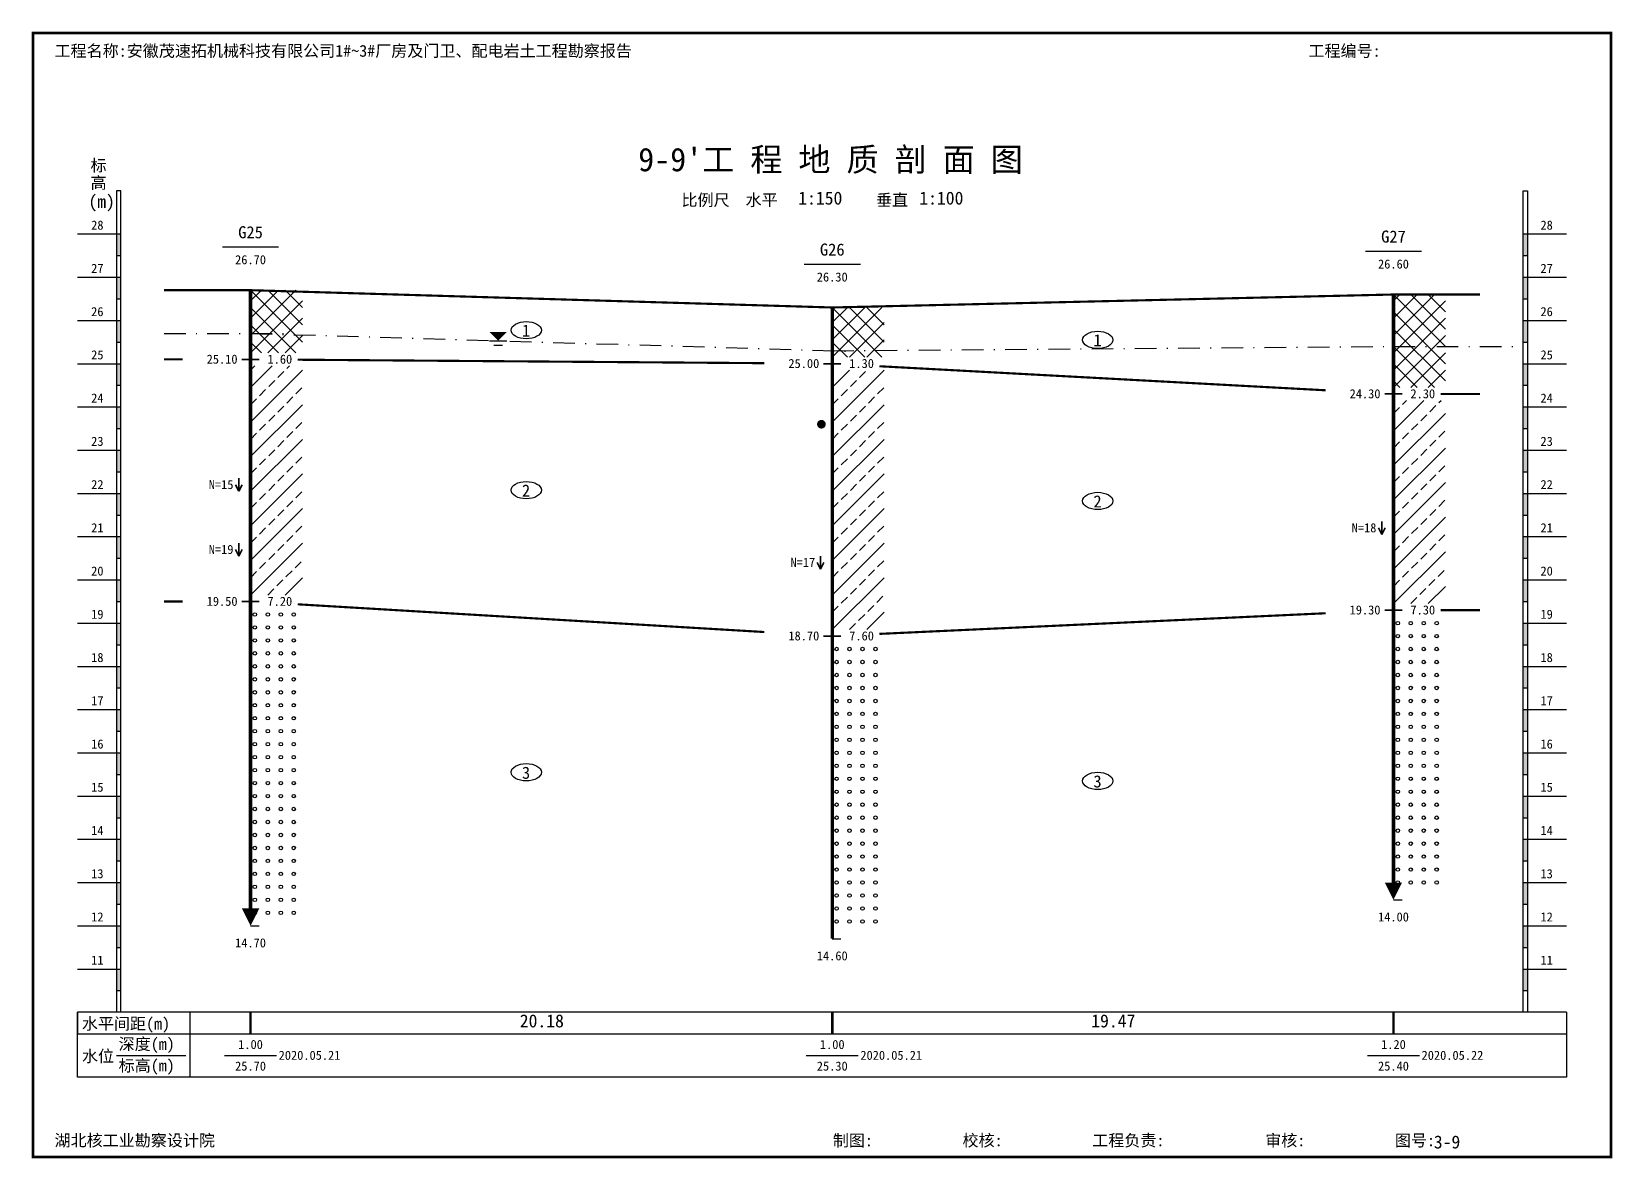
# Model space of a CAD drawing. Extents: x 2025205 to 2402328, y -557483 to 329036.
# Drawn here: x 2363283 to 2366939, y 274556 to 277162 of the extents above; entities that cross this region are included whole.
import ezdxf
from ezdxf.enums import TextEntityAlignment as Align

# ---------------------------------------------------------------- set-up
doc = ezdxf.new("R2010")
doc.units = 0
doc.header["$LTSCALE"] = 1500
doc.header["$MEASUREMENT"] = 0
for name, color, linetype in [('1', 7, 'Continuous'), ('10', 7, 'Continuous'), ('3', 4, 'Continuous')]:
    doc.layers.add(name, color=color, linetype=linetype)
doc.layers.add('2', color=7, linetype='Continuous', lineweight=35, true_color=0x555555)
doc.styles.add('黑体', font='simhei.ttf', dxfattribs={"width": 0.6})

msp = doc.modelspace()

# ---------------------------------------------------------------- linework, layer by layer
for p, q in [((2363789.4, 276459.1), (2363894.4, 276564.1)), ((2363789.4, 276499.1), (2363854.4, 276564.1)), ((2363789.4, 276539.1), (2363814.4, 276564.1)), ((2363789.4, 276564.1), (2363909.4, 276444.1)), ((2363829.4, 276564.1), (2363909.4, 276484.1)), ((2363869.4, 276564.1), (2363909.4, 276524.1)), ((2366432.8, 276459.1), (2366527.8, 276554.1)), ((2366432.8, 276499.1), (2366487.8, 276554.1)), ((2366432.8, 276539.1), (2366447.8, 276554.1)), ((2366432.8, 276554.1), (2366552.8, 276434.1)), ((2366472.8, 276554.1), (2366552.8, 276474.1)), ((2366512.8, 276554.1), (2366552.8, 276514.1)), ((2363789.4, 276419.1), (2363909.4, 276539.1)), ((2363789.4, 276524.1), (2363894.4, 276419.1)), ((2365134.8, 276409.1), (2365249.8, 276524.1)), ((2365134.8, 276449.1), (2365209.8, 276524.1)), ((2365134.8, 276489.1), (2365169.8, 276524.1)), ((2365134.8, 276524.1), (2365249.8, 276409.1)), ((2365174.8, 276524.1), (2365254.8, 276444.1)), ((2365214.8, 276524.1), (2365254.8, 276484.1)), ((2366432.8, 276419.1), (2366552.8, 276539.1)), ((2366432.8, 276514.1), (2366552.8, 276394.1)), ((2363789.4, 276484.1), (2363854.4, 276419.1)), ((2363829.4, 276419.1), (2363909.4, 276499.1)), ((2365134.8, 276484.1), (2365209.8, 276409.1)), ((2365174.8, 276409.1), (2365254.8, 276489.1)), ((2366432.8, 276379.1), (2366552.8, 276499.1)), ((2366432.8, 276474.1), (2366552.8, 276354.1)), ((2363789.4, 276444.1), (2363814.4, 276419.1)), ((2363869.4, 276419.1), (2363909.4, 276459.1)), ((2365134.8, 276444.1), (2365169.8, 276409.1)), ((2365214.8, 276409.1), (2365254.8, 276449.1)), ((2366432.8, 276339.1), (2366552.8, 276459.1)), ((2366432.8, 276434.1), (2366527.8, 276339.1)), ((2366432.8, 276394.1), (2366487.8, 276339.1)), ((2366472.8, 276339.1), (2366552.8, 276419.1)), ((2363789.4, 276379.1), (2363799.4, 276389.1)), ((2363789.4, 276339.1), (2363839.4, 276389.1)), ((2363789.4, 276259.1), (2363909.4, 276379.1)), ((2363852.4, 276362.1), (2363866.4, 276376.1)), ((2363873.4, 276383.1), (2363879.4, 276389.1)), ((2365134.8, 276259.1), (2365254.8, 276379.1)), ((2365134.8, 276339.1), (2365174.8, 276379.1)), ((2365197.8, 276362.1), (2365211.8, 276376.1)), ((2366512.8, 276339.1), (2366552.8, 276379.1)), ((2363810.4, 276320.1), (2363824.4, 276334.1)), ((2363831.4, 276341.1), (2363845.4, 276355.1)), ((2363894.4, 276324.1), (2363908.4, 276338.1)), ((2365155.8, 276320.1), (2365169.8, 276334.1)), ((2365176.8, 276341.1), (2365190.8, 276355.1)), ((2365239.8, 276324.1), (2365253.8, 276338.1)), ((2366432.8, 276354.1), (2366447.8, 276339.1)), ((2363789.4, 276299.1), (2363803.4, 276313.1)), ((2363789.4, 276179.1), (2363909.4, 276299.1)), ((2363852.4, 276282.1), (2363866.4, 276296.1)), ((2363873.4, 276303.1), (2363887.4, 276317.1)), ((2365134.8, 276299.1), (2365148.8, 276313.1)), ((2365134.8, 276179.1), (2365254.8, 276299.1)), ((2365197.8, 276282.1), (2365211.8, 276296.1)), ((2365218.8, 276303.1), (2365232.8, 276317.1)), ((2366432.8, 276239.1), (2366502.8, 276309.1)), ((2366432.8, 276279.1), (2366446.8, 276293.1)), ((2366453.8, 276300.1), (2366462.8, 276309.1)), ((2366516.8, 276283.1), (2366530.8, 276297.1)), ((2366537.8, 276304.1), (2366542.8, 276309.1)), ((2363810.4, 276240.1), (2363824.4, 276254.1)), ((2363831.4, 276261.1), (2363845.4, 276275.1)), ((2363894.4, 276244.1), (2363908.4, 276258.1)), ((2365155.8, 276240.1), (2365169.8, 276254.1)), ((2365176.8, 276261.1), (2365190.8, 276275.1)), ((2365239.8, 276244.1), (2365253.8, 276258.1)), ((2366432.8, 276159.1), (2366552.8, 276279.1)), ((2366474.8, 276241.1), (2366488.8, 276255.1)), ((2366495.8, 276262.1), (2366509.8, 276276.1)), ((2363789.4, 276219.1), (2363803.4, 276233.1)), ((2363789.4, 276099.1), (2363909.4, 276219.1)), ((2363852.4, 276202.1), (2363866.4, 276216.1)), ((2363873.4, 276223.1), (2363887.4, 276237.1)), ((2365134.8, 276219.1), (2365148.8, 276233.1)), ((2365134.8, 276099.1), (2365254.8, 276219.1)), ((2365197.8, 276202.1), (2365211.8, 276216.1)), ((2365218.8, 276223.1), (2365232.8, 276237.1)), ((2366432.8, 276199.1), (2366446.8, 276213.1)), ((2366453.8, 276220.1), (2366467.8, 276234.1)), ((2366516.8, 276203.1), (2366530.8, 276217.1)), ((2366537.8, 276224.1), (2366551.8, 276238.1)), ((2363831.4, 276181.1), (2363845.4, 276195.1)), ((2363894.4, 276164.1), (2363908.4, 276178.1)), ((2365176.8, 276181.1), (2365190.8, 276195.1)), ((2365239.8, 276164.1), (2365253.8, 276178.1)), ((2366432.8, 276079.1), (2366552.8, 276199.1)), ((2366474.8, 276161.1), (2366488.8, 276175.1)), ((2366495.8, 276182.1), (2366509.8, 276196.1)), ((2363789.4, 276139.1), (2363803.4, 276153.1)), ((2363789.4, 276019.1), (2363909.4, 276139.1)), ((2363810.4, 276160.1), (2363824.4, 276174.1)), ((2363873.4, 276143.1), (2363887.4, 276157.1)), ((2365134.8, 276139.1), (2365148.8, 276153.1)), ((2365134.8, 276019.1), (2365254.8, 276139.1)), ((2365155.8, 276160.1), (2365169.8, 276174.1)), ((2365218.8, 276143.1), (2365232.8, 276157.1)), ((2366453.8, 276140.1), (2366467.8, 276154.1)), ((2366537.8, 276144.1), (2366551.8, 276158.1)), ((2363831.4, 276101.1), (2363845.4, 276115.1)), ((2363852.4, 276122.1), (2363866.4, 276136.1)), ((2365176.8, 276101.1), (2365190.8, 276115.1)), ((2365197.8, 276122.1), (2365211.8, 276136.1)), ((2366432.8, 276119.1), (2366446.8, 276133.1)), ((2366432.8, 275999.1), (2366552.8, 276119.1)), ((2366495.8, 276102.1), (2366509.8, 276116.1)), ((2366516.8, 276123.1), (2366530.8, 276137.1)), ((2363789.4, 276059.1), (2363803.4, 276073.1)), ((2363810.4, 276080.1), (2363824.4, 276094.1)), ((2363873.4, 276063.1), (2363887.4, 276077.1)), ((2363894.4, 276084.1), (2363908.4, 276098.1)), ((2365134.8, 276059.1), (2365148.8, 276073.1)), ((2365155.8, 276080.1), (2365169.8, 276094.1)), ((2365218.8, 276063.1), (2365232.8, 276077.1)), ((2365239.8, 276084.1), (2365253.8, 276098.1)), ((2366453.8, 276060.1), (2366467.8, 276074.1)), ((2366474.8, 276081.1), (2366488.8, 276095.1)), ((2366537.8, 276064.1), (2366551.8, 276078.1)), ((2363789.4, 275939.1), (2363909.4, 276059.1)), ((2363831.4, 276021.1), (2363845.4, 276035.1)), ((2363852.4, 276042.1), (2363866.4, 276056.1)), ((2365134.8, 275939.1), (2365254.8, 276059.1)), ((2365176.8, 276021.1), (2365190.8, 276035.1)), ((2365197.8, 276042.1), (2365211.8, 276056.1)), ((2366432.8, 276039.1), (2366446.8, 276053.1)), ((2366432.8, 275919.1), (2366552.8, 276039.1)), ((2366495.8, 276022.1), (2366509.8, 276036.1)), ((2366516.8, 276043.1), (2366530.8, 276057.1)), ((2363789.4, 275979.1), (2363803.4, 275993.1)), ((2363810.4, 276000.1), (2363824.4, 276014.1)), ((2363873.4, 275983.1), (2363887.4, 275997.1)), ((2363894.4, 276004.1), (2363908.4, 276018.1)), ((2365134.8, 275979.1), (2365148.8, 275993.1)), ((2365155.8, 276000.1), (2365169.8, 276014.1)), ((2365218.8, 275983.1), (2365232.8, 275997.1)), ((2365239.8, 276004.1), (2365253.8, 276018.1)), ((2366453.8, 275980.1), (2366467.8, 275994.1)), ((2366474.8, 276001.1), (2366488.8, 276015.1)), ((2366537.8, 275984.1), (2366551.8, 275998.1)), ((2363789.4, 275859.1), (2363909.4, 275979.1)), ((2363831.4, 275941.1), (2363845.4, 275955.1)), ((2363852.4, 275962.1), (2363866.4, 275976.1)), ((2365134.8, 275859.1), (2365254.8, 275979.1)), ((2365176.8, 275941.1), (2365190.8, 275955.1)), ((2365197.8, 275962.1), (2365211.8, 275976.1)), ((2366432.8, 275959.1), (2366446.8, 275973.1)), ((2366432.8, 275839.1), (2366552.8, 275959.1)), ((2366495.8, 275942.1), (2366509.8, 275956.1)), ((2366516.8, 275963.1), (2366530.8, 275977.1)), ((2363810.4, 275920.1), (2363824.4, 275934.1)), ((2363892.4, 275922.1), (2363906.4, 275936.1)), ((2365155.8, 275920.1), (2365169.8, 275934.1)), ((2365239.8, 275924.1), (2365253.8, 275938.1)), ((2366474.8, 275921.1), (2366488.8, 275935.1)), ((2363789.4, 275899.1), (2363803.4, 275913.1)), ((2363850.4, 275880.1), (2363864.4, 275894.1)), ((2363869.4, 275859.1), (2363909.4, 275899.1)), ((2363871.4, 275901.1), (2363885.4, 275915.1)), ((2365134.8, 275899.1), (2365148.8, 275913.1)), ((2365134.8, 275779.1), (2365254.8, 275899.1)), ((2365197.8, 275882.1), (2365211.8, 275896.1)), ((2365218.8, 275903.1), (2365232.8, 275917.1)), ((2366432.8, 275879.1), (2366446.8, 275893.1)), ((2366453.8, 275900.1), (2366467.8, 275914.1)), ((2366514.8, 275881.1), (2366528.8, 275895.1)), ((2366535.8, 275902.1), (2366549.8, 275916.1)), ((2363829.4, 275859.1), (2363843.4, 275873.1)), ((2365155.8, 275840.1), (2365169.8, 275854.1)), ((2365176.8, 275861.1), (2365190.8, 275875.1)), ((2365237.8, 275842.1), (2365251.8, 275856.1)), ((2366472.8, 275839.1), (2366486.8, 275853.1)), ((2366493.8, 275860.1), (2366507.8, 275874.1)), ((2366512.8, 275839.1), (2366552.8, 275879.1)), ((2365134.8, 275819.1), (2365148.8, 275833.1)), ((2365195.8, 275800.1), (2365209.8, 275814.1)), ((2365214.8, 275779.1), (2365254.8, 275819.1)), ((2365216.8, 275821.1), (2365230.8, 275835.1)), ((2365174.8, 275779.1), (2365188.8, 275793.1))]:
    msp.add_line(p, q)
for centre in [(2363799.4, 275814.1), (2363829.4, 275814.1), (2363859.4, 275814.1), (2363889.4, 275814.1), (2363799.4, 275784.1), (2363829.4, 275784.1), (2363859.4, 275784.1), (2363889.4, 275784.1), (2366442.8, 275794.1), (2366472.8, 275794.1), (2366502.8, 275794.1), (2366532.8, 275794.1), (2363799.4, 275754.1), (2363829.4, 275754.1), (2363859.4, 275754.1), (2363889.4, 275754.1), (2365144.8, 275734.1), (2365174.8, 275734.1), (2365204.8, 275734.1), (2365234.8, 275734.1), (2366442.8, 275764.1), (2366442.8, 275734.1), (2366472.8, 275764.1), (2366472.8, 275734.1), (2366502.8, 275764.1), (2366502.8, 275734.1), (2366532.8, 275764.1), (2366532.8, 275734.1), (2363799.4, 275724.1), (2363829.4, 275724.1), (2363859.4, 275724.1), (2363889.4, 275724.1), (2365144.8, 275704.1), (2365174.8, 275704.1), (2365204.8, 275704.1), (2365234.8, 275704.1), (2366442.8, 275704.1), (2366472.8, 275704.1), (2366502.8, 275704.1), (2366532.8, 275704.1), (2363799.4, 275694.1), (2363799.4, 275664.1), (2363829.4, 275694.1), (2363829.4, 275664.1), (2363859.4, 275694.1), (2363859.4, 275664.1), (2363889.4, 275694.1), (2363889.4, 275664.1), (2365144.8, 275674.1), (2365174.8, 275674.1), (2365204.8, 275674.1), (2365234.8, 275674.1), (2366442.8, 275674.1), (2366472.8, 275674.1), (2366502.8, 275674.1), (2366532.8, 275674.1), (2363799.4, 275634.1), (2363829.4, 275634.1), (2363859.4, 275634.1), (2363889.4, 275634.1), (2365144.8, 275644.1), (2365174.8, 275644.1), (2365204.8, 275644.1), (2365234.8, 275644.1), (2366442.8, 275644.1), (2366472.8, 275644.1), (2366502.8, 275644.1), (2366532.8, 275644.1), (2363799.4, 275604.1), (2363829.4, 275604.1), (2363859.4, 275604.1), (2363889.4, 275604.1), (2365144.8, 275614.1), (2365174.8, 275614.1), (2365204.8, 275614.1), (2365234.8, 275614.1), (2366442.8, 275614.1), (2366472.8, 275614.1), (2366502.8, 275614.1), (2366532.8, 275614.1), (2363799.4, 275574.1), (2363829.4, 275574.1), (2363859.4, 275574.1), (2363889.4, 275574.1), (2365144.8, 275584.1), (2365144.8, 275554.1), (2365174.8, 275584.1), (2365174.8, 275554.1), (2365204.8, 275584.1), (2365204.8, 275554.1), (2365234.8, 275584.1), (2365234.8, 275554.1), (2366442.8, 275584.1), (2366442.8, 275554.1), (2366472.8, 275584.1), (2366472.8, 275554.1), (2366502.8, 275584.1), (2366502.8, 275554.1), (2366532.8, 275584.1), (2366532.8, 275554.1), (2363799.4, 275544.1), (2363799.4, 275514.1), (2363829.4, 275544.1), (2363829.4, 275514.1), (2363859.4, 275544.1), (2363859.4, 275514.1), (2363889.4, 275544.1), (2363889.4, 275514.1), (2365144.8, 275524.1), (2365174.8, 275524.1), (2365204.8, 275524.1), (2365234.8, 275524.1), (2366442.8, 275524.1), (2366472.8, 275524.1), (2366502.8, 275524.1), (2366532.8, 275524.1), (2363799.4, 275484.1), (2363829.4, 275484.1), (2363859.4, 275484.1), (2363889.4, 275484.1), (2365144.8, 275494.1), (2365174.8, 275494.1), (2365204.8, 275494.1), (2365234.8, 275494.1), (2366442.8, 275494.1), (2366472.8, 275494.1), (2366502.8, 275494.1), (2366532.8, 275494.1), (2363799.4, 275454.1), (2363829.4, 275454.1), (2363859.4, 275454.1), (2363889.4, 275454.1), (2365144.8, 275464.1), (2365174.8, 275464.1), (2365204.8, 275464.1), (2365234.8, 275464.1), (2366442.8, 275464.1), (2366472.8, 275464.1), (2366502.8, 275464.1), (2366532.8, 275464.1), (2363799.4, 275424.1), (2363829.4, 275424.1), (2363859.4, 275424.1), (2363889.4, 275424.1), (2365144.8, 275434.1), (2365144.8, 275404.1), (2365174.8, 275434.1), (2365174.8, 275404.1), (2365204.8, 275434.1), (2365204.8, 275404.1), (2365234.8, 275434.1), (2365234.8, 275404.1), (2366442.8, 275434.1), (2366442.8, 275404.1), (2366472.8, 275434.1), (2366472.8, 275404.1), (2366502.8, 275434.1), (2366502.8, 275404.1), (2366532.8, 275434.1), (2366532.8, 275404.1), (2363799.4, 275394.1), (2363829.4, 275394.1), (2363859.4, 275394.1), (2363889.4, 275394.1), (2365144.8, 275374.1), (2365174.8, 275374.1), (2365204.8, 275374.1), (2365234.8, 275374.1), (2366442.8, 275374.1), (2366472.8, 275374.1), (2366502.8, 275374.1), (2366532.8, 275374.1), (2363799.4, 275364.1), (2363799.4, 275334.1), (2363829.4, 275364.1), (2363829.4, 275334.1), (2363859.4, 275364.1), (2363859.4, 275334.1), (2363889.4, 275364.1), (2363889.4, 275334.1), (2365144.8, 275344.1), (2365174.8, 275344.1), (2365204.8, 275344.1), (2365234.8, 275344.1), (2366442.8, 275344.1), (2366472.8, 275344.1), (2366502.8, 275344.1), (2366532.8, 275344.1), (2363799.4, 275304.1), (2363829.4, 275304.1), (2363859.4, 275304.1), (2363889.4, 275304.1), (2365144.8, 275314.1), (2365174.8, 275314.1), (2365204.8, 275314.1), (2365234.8, 275314.1), (2366442.8, 275314.1), (2366472.8, 275314.1), (2366502.8, 275314.1), (2366532.8, 275314.1), (2363799.4, 275274.1), (2363829.4, 275274.1), (2363859.4, 275274.1), (2363889.4, 275274.1), (2365144.8, 275284.1), (2365174.8, 275284.1), (2365204.8, 275284.1), (2365234.8, 275284.1), (2366442.8, 275284.1), (2366472.8, 275284.1), (2366502.8, 275284.1), (2366532.8, 275284.1), (2363799.4, 275244.1), (2363829.4, 275244.1), (2363859.4, 275244.1), (2363889.4, 275244.1), (2365144.8, 275254.1), (2365144.8, 275224.1), (2365174.8, 275254.1), (2365174.8, 275224.1), (2365204.8, 275254.1), (2365204.8, 275224.1), (2365234.8, 275254.1), (2365234.8, 275224.1), (2366442.8, 275254.1), (2366442.8, 275224.1), (2366472.8, 275254.1), (2366472.8, 275224.1), (2366502.8, 275254.1), (2366502.8, 275224.1), (2366532.8, 275254.1), (2366532.8, 275224.1), (2363799.4, 275214.1), (2363799.4, 275184.1), (2363829.4, 275214.1), (2363829.4, 275184.1), (2363859.4, 275214.1), (2363859.4, 275184.1), (2363889.4, 275214.1), (2363889.4, 275184.1), (2365144.8, 275194.1), (2365174.8, 275194.1), (2365204.8, 275194.1), (2365234.8, 275194.1), (2366442.8, 275194.1), (2366472.8, 275194.1), (2366502.8, 275194.1), (2366532.8, 275194.1), (2363799.4, 275154.1), (2363829.4, 275154.1), (2363859.4, 275154.1), (2363889.4, 275154.1), (2365144.8, 275164.1), (2365174.8, 275164.1), (2365204.8, 275164.1), (2365234.8, 275164.1), (2363799.4, 275124.1), (2363829.4, 275124.1), (2363859.4, 275124.1), (2363889.4, 275124.1), (2365144.8, 275134.1), (2365174.8, 275134.1), (2365204.8, 275134.1), (2365234.8, 275134.1), (2365144.8, 275104.1), (2365174.8, 275104.1), (2365204.8, 275104.1), (2365234.8, 275104.1)]:
    msp.add_circle(centre, 4)
at = {"layer": '1'}
for p, q in [((2363489.4, 276794.1), (2363479.4, 276794.1)), ((2363479.4, 276794.1), (2363479.4, 274894.1)), ((2363489.4, 274894.1), (2363489.4, 276794.1)), ((2366732.8, 274894.1), (2366732.8, 276794.1)), ((2366732.8, 276794.1), (2366742.8, 276794.1)), ((2366742.8, 276794.1), (2366742.8, 274894.1)), ((2363389.4, 276694.1), (2363489.4, 276694.1)), ((2366732.8, 276694.1), (2366832.8, 276694.1)), ((2363724.4, 276664.1), (2363854.4, 276664.1)), ((2366367.8, 276654.1), (2366497.8, 276654.1)), ((2363479.4, 276644.1), (2363489.4, 276644.1)), ((2365069.8, 276624.1), (2365199.8, 276624.1)), ((2366732.8, 276644.1), (2366742.8, 276644.1)), ((2363389.4, 276594.1), (2363489.4, 276594.1)), ((2366732.8, 276594.1), (2366832.8, 276594.1)), ((2363479.4, 276544.1), (2363489.4, 276544.1)), ((2366732.8, 276544.1), (2366742.8, 276544.1)), ((2363389.4, 276494.1), (2363489.4, 276494.1)), ((2366732.8, 276494.1), (2366832.8, 276494.1)), ((2363479.4, 276444.1), (2363489.4, 276444.1)), ((2366732.8, 276444.1), (2366742.8, 276444.1)), ((2363389.4, 276394.1), (2363489.4, 276394.1)), ((2366732.8, 276394.1), (2366832.8, 276394.1)), ((2363479.4, 276344.1), (2363489.4, 276344.1)), ((2366732.8, 276344.1), (2366742.8, 276344.1)), ((2363389.4, 276294.1), (2363489.4, 276294.1)), ((2366732.8, 276294.1), (2366832.8, 276294.1)), ((2363479.4, 276244.1), (2363489.4, 276244.1)), ((2366732.8, 276244.1), (2366742.8, 276244.1)), ((2363389.4, 276194.1), (2363489.4, 276194.1)), ((2366732.8, 276194.1), (2366832.8, 276194.1)), ((2363479.4, 276144.1), (2363489.4, 276144.1)), ((2366732.8, 276144.1), (2366742.8, 276144.1)), ((2363389.4, 276094.1), (2363489.4, 276094.1)), ((2366732.8, 276094.1), (2366832.8, 276094.1)), ((2363479.4, 276044.1), (2363489.4, 276044.1)), ((2366732.8, 276044.1), (2366742.8, 276044.1)), ((2363389.4, 275994.1), (2363489.4, 275994.1)), ((2366732.8, 275994.1), (2366832.8, 275994.1)), ((2363479.4, 275944.1), (2363489.4, 275944.1)), ((2366732.8, 275944.1), (2366742.8, 275944.1)), ((2363389.4, 275894.1), (2363489.4, 275894.1)), ((2366732.8, 275894.1), (2366832.8, 275894.1)), ((2363479.4, 275844.1), (2363489.4, 275844.1)), ((2366732.8, 275844.1), (2366742.8, 275844.1)), ((2363389.4, 275794.1), (2363489.4, 275794.1)), ((2366732.8, 275794.1), (2366832.8, 275794.1)), ((2363479.4, 275744.1), (2363489.4, 275744.1)), ((2366732.8, 275744.1), (2366742.8, 275744.1)), ((2363389.4, 275694.1), (2363489.4, 275694.1)), ((2366732.8, 275694.1), (2366832.8, 275694.1)), ((2363479.4, 275644.1), (2363489.4, 275644.1)), ((2366732.8, 275644.1), (2366742.8, 275644.1)), ((2363389.4, 275594.1), (2363489.4, 275594.1)), ((2366732.8, 275594.1), (2366832.8, 275594.1)), ((2363479.4, 275544.1), (2363489.4, 275544.1)), ((2366732.8, 275544.1), (2366742.8, 275544.1)), ((2363389.4, 275494.1), (2363489.4, 275494.1)), ((2366732.8, 275494.1), (2366832.8, 275494.1)), ((2363479.4, 275444.1), (2363489.4, 275444.1)), ((2366732.8, 275444.1), (2366742.8, 275444.1)), ((2363389.4, 275394.1), (2363489.4, 275394.1)), ((2366732.8, 275394.1), (2366832.8, 275394.1)), ((2363479.4, 275344.1), (2363489.4, 275344.1)), ((2366732.8, 275344.1), (2366742.8, 275344.1)), ((2363389.4, 275294.1), (2363489.4, 275294.1)), ((2366732.8, 275294.1), (2366832.8, 275294.1)), ((2363479.4, 275244.1), (2363489.4, 275244.1)), ((2366732.8, 275244.1), (2366742.8, 275244.1)), ((2363389.4, 275194.1), (2363489.4, 275194.1)), ((2366732.8, 275194.1), (2366832.8, 275194.1)), ((2366432.8, 275154.1), (2366452.8, 275154.1)), ((2363479.4, 275144.1), (2363489.4, 275144.1)), ((2366732.8, 275144.1), (2366742.8, 275144.1)), ((2363389.4, 275094.1), (2363489.4, 275094.1)), ((2363789.4, 275094.1), (2363809.4, 275094.1)), ((2366732.8, 275094.1), (2366832.8, 275094.1)), ((2363479.4, 275044.1), (2363489.4, 275044.1)), ((2365134.8, 275064.1), (2365154.8, 275064.1)), ((2366732.8, 275044.1), (2366742.8, 275044.1)), ((2363389.4, 274994.1), (2363489.4, 274994.1)), ((2366732.8, 274994.1), (2366832.8, 274994.1)), ((2363479.4, 274944.1), (2363489.4, 274944.1)), ((2366732.8, 274944.1), (2366742.8, 274944.1)), ((2366832.8, 274894.1), (2363389.4, 274894.1)), ((2363389.4, 274894.1), (2363389.4, 274844.1)), ((2363389.4, 274744.1), (2363389.4, 274894.1)), ((2363649.4, 274894.1), (2363649.4, 274744.1)), ((2366832.8, 274894.1), (2366832.8, 274744.1)), ((2363389.4, 274844.1), (2366832.8, 274844.1)), ((2366832.8, 274844.1), (2366832.8, 274744.1)), ((2363479.4, 274794.1), (2363639.4, 274794.1)), ((2363729.4, 274794.1), (2363849.4, 274794.1)), ((2365074.8, 274794.1), (2365194.8, 274794.1)), ((2366372.8, 274794.1), (2366492.8, 274794.1)), ((2366832.8, 274744.1), (2363389.4, 274744.1))]:
    msp.add_line(p, q, dxfattribs=at)
for points, const_width in [([(2363286.1, 274559.1), (2366936.1, 274559.1), (2366936.1, 277159.1), (2363286.1, 277159.1), (2363286.1, 274559.1)], 6), ([(2363789.4, 276564.1), (2363789.4, 275134.1)], 8), ([(2366432.8, 276554.1), (2366432.8, 275194.1)], 8), ([(2365134.8, 276524.1), (2365134.8, 275064.1)], 8), ([(2363789.4, 274894.1), (2363789.4, 274844.1)], 6), ([(2365134.8, 274894.1), (2365134.8, 274844.1)], 6), ([(2366432.8, 274894.1), (2366432.8, 274844.1)], 6)]:
    msp.add_lwpolyline(points, dxfattribs=dict(at, const_width=const_width))
for points in [[(2363479.4, 276694.1), (2363489.4, 276694.1), (2363479.4, 276644.1), (2363489.4, 276644.1)], [(2366732.8, 276694.1), (2366742.8, 276694.1), (2366732.8, 276644.1), (2366742.8, 276644.1)], [(2363479.4, 276594.1), (2363489.4, 276594.1), (2363479.4, 276544.1), (2363489.4, 276544.1)], [(2366732.8, 276594.1), (2366742.8, 276594.1), (2366732.8, 276544.1), (2366742.8, 276544.1)], [(2363479.4, 276494.1), (2363489.4, 276494.1), (2363479.4, 276444.1), (2363489.4, 276444.1)], [(2366732.8, 276494.1), (2366742.8, 276494.1), (2366732.8, 276444.1), (2366742.8, 276444.1)], [(2363479.4, 276394.1), (2363489.4, 276394.1), (2363479.4, 276344.1), (2363489.4, 276344.1)], [(2366732.8, 276394.1), (2366742.8, 276394.1), (2366732.8, 276344.1), (2366742.8, 276344.1)], [(2363479.4, 276294.1), (2363489.4, 276294.1), (2363479.4, 276244.1), (2363489.4, 276244.1)], [(2366732.8, 276294.1), (2366742.8, 276294.1), (2366732.8, 276244.1), (2366742.8, 276244.1)], [(2363479.4, 276194.1), (2363489.4, 276194.1), (2363479.4, 276144.1), (2363489.4, 276144.1)], [(2366732.8, 276194.1), (2366742.8, 276194.1), (2366732.8, 276144.1), (2366742.8, 276144.1)], [(2363479.4, 276094.1), (2363489.4, 276094.1), (2363479.4, 276044.1), (2363489.4, 276044.1)], [(2366732.8, 276094.1), (2366742.8, 276094.1), (2366732.8, 276044.1), (2366742.8, 276044.1)], [(2363479.4, 275994.1), (2363489.4, 275994.1), (2363479.4, 275944.1), (2363489.4, 275944.1)], [(2366732.8, 275994.1), (2366742.8, 275994.1), (2366732.8, 275944.1), (2366742.8, 275944.1)], [(2363479.4, 275894.1), (2363489.4, 275894.1), (2363479.4, 275844.1), (2363489.4, 275844.1)], [(2366732.8, 275894.1), (2366742.8, 275894.1), (2366732.8, 275844.1), (2366742.8, 275844.1)], [(2363479.4, 275794.1), (2363489.4, 275794.1), (2363479.4, 275744.1), (2363489.4, 275744.1)], [(2366732.8, 275794.1), (2366742.8, 275794.1), (2366732.8, 275744.1), (2366742.8, 275744.1)], [(2363479.4, 275694.1), (2363489.4, 275694.1), (2363479.4, 275644.1), (2363489.4, 275644.1)], [(2366732.8, 275694.1), (2366742.8, 275694.1), (2366732.8, 275644.1), (2366742.8, 275644.1)], [(2363479.4, 275594.1), (2363489.4, 275594.1), (2363479.4, 275544.1), (2363489.4, 275544.1)], [(2366732.8, 275594.1), (2366742.8, 275594.1), (2366732.8, 275544.1), (2366742.8, 275544.1)], [(2363479.4, 275494.1), (2363489.4, 275494.1), (2363479.4, 275444.1), (2363489.4, 275444.1)], [(2366732.8, 275494.1), (2366742.8, 275494.1), (2366732.8, 275444.1), (2366742.8, 275444.1)], [(2363479.4, 275394.1), (2363489.4, 275394.1), (2363479.4, 275344.1), (2363489.4, 275344.1)], [(2366732.8, 275394.1), (2366742.8, 275394.1), (2366732.8, 275344.1), (2366742.8, 275344.1)], [(2363479.4, 275294.1), (2363489.4, 275294.1), (2363479.4, 275244.1), (2363489.4, 275244.1)], [(2366732.8, 275294.1), (2366742.8, 275294.1), (2366732.8, 275244.1), (2366742.8, 275244.1)], [(2363479.4, 275194.1), (2363489.4, 275194.1), (2363479.4, 275144.1), (2363489.4, 275144.1)], [(2366412.8, 275194.1), (2366452.8, 275194.1), (2366432.8, 275154.1)], [(2366732.8, 275194.1), (2366742.8, 275194.1), (2366732.8, 275144.1), (2366742.8, 275144.1)], [(2363769.4, 275134.1), (2363809.4, 275134.1), (2363789.4, 275094.1)], [(2363479.4, 275094.1), (2363489.4, 275094.1), (2363479.4, 275044.1), (2363489.4, 275044.1)], [(2366732.8, 275094.1), (2366742.8, 275094.1), (2366732.8, 275044.1), (2366742.8, 275044.1)], [(2363479.4, 274994.1), (2363489.4, 274994.1), (2363479.4, 274944.1), (2363489.4, 274944.1)], [(2366732.8, 274994.1), (2366742.8, 274994.1), (2366732.8, 274944.1), (2366742.8, 274944.1)]]:
    msp.add_solid(points, dxfattribs=at)
at = {"layer": '10'}
for p, q in [((2363589.4, 276464.1), (2363639.4, 276464.1)), ((2363663.4, 276464.1), (2363665.4, 276464.1)), ((2363689.4, 276464.1), (2363739.4, 276464.1)), ((2363763.4, 276464.1), (2363765.4, 276464.1)), ((2363789.4, 276464.1), (2363839.4, 276464.1)), ((2363789.4, 276464.1), (2363839.4, 276462.6)), ((2363863.4, 276464.1), (2363865.4, 276464.1)), ((2363863.4, 276461.9), (2363865.4, 276461.9)), ((2363889.4, 276461.2), (2363939.4, 276459.7)), ((2363963.4, 276459), (2363965.4, 276459)), ((2363989.4, 276458.2), (2364039.4, 276456.7)), ((2364063.4, 276456), (2364065.4, 276456)), ((2364089.4, 276455.2), (2364139.4, 276453.7)), ((2364163.4, 276453), (2364165.4, 276453)), ((2364189.4, 276452.2), (2364239.4, 276450.8)), ((2364263.4, 276450), (2364265.4, 276450)), ((2364289.4, 276449.3), (2364339.4, 276447.8)), ((2364342.1, 276447.1), (2364382.1, 276447.1)), ((2364352.1, 276437.1), (2364372.1, 276437.1)), ((2364363.4, 276447.1), (2364365.4, 276447.1)), ((2364389.4, 276446.3), (2364439.4, 276444.8)), ((2364463.4, 276444.1), (2364465.4, 276444.1)), ((2364489.4, 276443.3), (2364539.4, 276441.8)), ((2364563.4, 276441.1), (2364565.4, 276441.1)), ((2364589.4, 276440.3), (2364639.4, 276438.9)), ((2364663.4, 276438.1), (2364665.4, 276438.1)), ((2364689.4, 276437.4), (2364739.4, 276435.9)), ((2364763.4, 276435.2), (2364765.4, 276435.2)), ((2364789.4, 276434.4), (2364839.4, 276432.9)), ((2364863.4, 276432.2), (2364865.4, 276432.2)), ((2364889.4, 276431.4), (2364939.4, 276429.9)), ((2365934.8, 276430.3), (2365984.8, 276430.7)), ((2366008.8, 276430.9), (2366010.8, 276430.9)), ((2366034.8, 276431.1), (2366084.8, 276431.5)), ((2366108.8, 276431.6), (2366110.8, 276431.6)), ((2366134.8, 276431.8), (2366184.8, 276432.2)), ((2366208.8, 276432.4), (2366210.8, 276432.4)), ((2366234.8, 276432.6), (2366284.8, 276433)), ((2366308.8, 276433.2), (2366310.8, 276433.2)), ((2366334.8, 276433.4), (2366384.8, 276433.8)), ((2366408.8, 276433.9), (2366410.8, 276433.9)), ((2366432.8, 276434.1), (2366482.8, 276434.1)), ((2366506.8, 276434.1), (2366508.8, 276434.1)), ((2366532.8, 276434.1), (2366582.8, 276434.1)), ((2366606.8, 276434.1), (2366608.8, 276434.1)), ((2366632.8, 276434.1), (2366682.8, 276434.1)), ((2366706.8, 276434.1), (2366708.8, 276434.1)), ((2364963.4, 276429.2), (2364965.4, 276429.2)), ((2364989.4, 276428.5), (2365039.4, 276427)), ((2365063.4, 276426.3), (2365065.4, 276426.3)), ((2365089.4, 276425.5), (2365139.4, 276424)), ((2365134.8, 276424.1), (2365184.8, 276424.5)), ((2365163.4, 276423.3), (2365165.4, 276423.3)), ((2365208.8, 276424.7), (2365210.8, 276424.7)), ((2365234.8, 276424.9), (2365284.8, 276425.3)), ((2365308.8, 276425.5), (2365310.8, 276425.5)), ((2365334.8, 276425.7), (2365384.8, 276426.1)), ((2365408.8, 276426.2), (2365410.8, 276426.2)), ((2365434.8, 276426.4), (2365484.8, 276426.8)), ((2365508.8, 276427), (2365510.8, 276427)), ((2365534.8, 276427.2), (2365584.8, 276427.6)), ((2365608.8, 276427.8), (2365610.8, 276427.8)), ((2365634.8, 276428), (2365684.8, 276428.4)), ((2365708.8, 276428.6), (2365710.8, 276428.6)), ((2365734.8, 276428.8), (2365784.8, 276429.1)), ((2365808.8, 276429.3), (2365810.8, 276429.3)), ((2365834.8, 276429.5), (2365884.8, 276429.9)), ((2365908.8, 276430.1), (2365910.8, 276430.1))]:
    msp.add_line(p, q, dxfattribs=at)
msp.add_solid([(2364342.1, 276467.1), (2364382.1, 276467.1), (2364362.1, 276447.1)], dxfattribs=at)
at = {"layer": '2'}
for p, q in [((2363769.4, 276404.1), (2363809.4, 276404.1)), ((2365114.8, 276394.1), (2365154.8, 276394.1)), ((2366412.8, 276324.1), (2366452.8, 276324.1)), ((2363754.9, 276114.1), (2363762.4, 276099.1)), ((2363762.4, 276129.1), (2363762.4, 276099.1)), ((2363762.4, 276099.1), (2363769.9, 276114.1)), ((2366405.8, 276029.1), (2366405.8, 275999.1)), ((2366398.3, 276014.1), (2366405.8, 275999.1)), ((2366405.8, 275999.1), (2366413.3, 276014.1)), ((2363754.9, 275964.1), (2363762.4, 275949.1)), ((2363762.4, 275979.1), (2363762.4, 275949.1)), ((2363762.4, 275949.1), (2363769.9, 275964.1)), ((2365100.3, 275934.1), (2365107.8, 275919.1)), ((2365107.8, 275949.1), (2365107.8, 275919.1)), ((2365107.8, 275919.1), (2365115.3, 275934.1)), ((2363769.4, 275844.1), (2363809.4, 275844.1)), ((2366412.8, 275824.1), (2366452.8, 275824.1)), ((2365114.8, 275764.1), (2365154.8, 275764.1))]:
    msp.add_line(p, q, dxfattribs=at)
at = {"layer": '2', "const_width": 9.95}
msp.add_lwpolyline([(2365104.7, 276254.1, 1), (2365114.8, 276254.1, 1)], format="xyb", close=True, dxfattribs=at)
at = {"layer": '3', "const_width": 5}
for points in [[(2363589.4, 276564.1), (2363789.4, 276564.1)], [(2363789.4, 276564.1), (2365134.8, 276524.1)], [(2365134.8, 276524.1), (2366432.8, 276554.1)], [(2366432.8, 276554.1), (2366632.8, 276554.1)], [(2363589.4, 276404.1), (2363632.3, 276404.1)], [(2363898.7, 276403.3), (2364977.7, 276395.3)], [(2365244, 276388.2), (2366275.7, 276332.6)], [(2366542, 276324.1), (2366632.8, 276324.1)], [(2363589.4, 275844.1), (2363632.3, 275844.1)], [(2363898.7, 275837.6), (2364977.7, 275773.5)], [(2365244, 275769.2), (2366275.7, 275816.9)], [(2366542, 275824.1), (2366632.8, 275824.1)]]:
    msp.add_lwpolyline(points, dxfattribs=at)
at = {"layer": '3'}
for centre in [(2364427.1, 276471.6), (2365748.8, 276449.1), (2364427.1, 276101.6), (2365748.8, 276076.6), (2364427.1, 275449.1), (2365748.8, 275429.1)]:
    msp.add_ellipse(centre, major_axis=(35, 0), ratio=0.571429, dxfattribs=at)

# ---------------------------------------------------------------- texts
at = {"layer": '1', "style": '黑体'}
for s, height, p in [('工程名称:安徽茂速拓机械科技有限公司1#~3#厂房及门卫、配电岩土工程勘察报告', 27.2, (2363336.1, 277104.1)), ('工程编号:', 27.2, (2366236.1, 277104.1)), ('标', 27.2, (2363419.4, 276839.1)), ("9-9'工 程 地 质 剖 面 图", 54.4, (2364686.1, 276839.1)), ('高', 27.2, (2363419.4, 276799.1)), ('(m)', 30, (2363414.4, 276754.1)), ('比例尺  水平', 27.2, (2364786.1, 276759.1)), ('1:150', 30, (2365056.1, 276762.1)), ('垂直', 27.2, (2365236.1, 276759.1)), ('1:100', 30, (2365336.1, 276762.1)), ('28', 21, (2366772.8, 276704.1)), ('27', 21, (2366772.8, 276604.1)), ('26', 21, (2366772.8, 276504.1)), ('25', 21, (2366772.8, 276404.1)), ('24', 21, (2366772.8, 276304.1)), ('23', 21, (2366772.8, 276204.1)), ('22', 21, (2366772.8, 276104.1)), ('21', 21, (2366772.8, 276004.1)), ('20', 21, (2366772.8, 275904.1)), ('19', 21, (2366772.8, 275804.1)), ('18', 21, (2366772.8, 275704.1)), ('17', 21, (2366772.8, 275604.1)), ('16', 21, (2366772.8, 275504.1)), ('15', 21, (2366772.8, 275404.1)), ('14', 21, (2366772.8, 275304.1)), ('13', 21, (2366772.8, 275204.1)), ('12', 21, (2366772.8, 275104.1)), ('11', 21, (2366772.8, 275004.1)), ('水平间距(m)', 27.2, (2363399.4, 274854.1)), ('20.18', 30, (2364412.1, 274859.1)), ('19.47', 30, (2365733.8, 274859.1)), ('深度(m)', 27.2, (2363484.4, 274807.1)), ('水位', 27.2, (2363399.4, 274779.1)), ('标高(m)', 27.2, (2363484.4, 274757.1)), ('2020.05.21', 21, (2363854.4, 274784.1)), ('2020.05.21', 21, (2365199.8, 274784.1)), ('2020.05.22', 21, (2366497.8, 274784.1)), ('湖北核工业勘察设计院', 27.2, (2363336.1, 274584.1)), ('制图:', 27.2, (2365136.1, 274584.1)), ('校核:', 27.2, (2365436.1, 274584.1)), ('工程负责:', 27.2, (2365736.1, 274584.1)), ('审核:', 27.2, (2366136.1, 274584.1)), ('图号:', 27.2, (2366436.1, 274584.1)), ('3-9', 30, (2366526.1, 274579.1))]:
    msp.add_text(s, height=height, dxfattribs=at).set_placement(p)
for s, p in [('28', (2363449.4, 276704.1)), ('27', (2363449.4, 276604.1)), ('26', (2363449.4, 276504.1)), ('25', (2363449.4, 276404.1)), ('24', (2363449.4, 276304.1)), ('23', (2363449.4, 276204.1)), ('22', (2363449.4, 276104.1)), ('21', (2363449.4, 276004.1)), ('20', (2363449.4, 275904.1)), ('19', (2363449.4, 275804.1)), ('18', (2363449.4, 275704.1)), ('17', (2363449.4, 275604.1)), ('16', (2363449.4, 275504.1)), ('15', (2363449.4, 275404.1)), ('14', (2363449.4, 275304.1)), ('13', (2363449.4, 275204.1)), ('12', (2363449.4, 275104.1)), ('11', (2363449.4, 275004.1))]:
    msp.add_text(s, height=21, dxfattribs=at).set_placement(p, align=Align.RIGHT)
for s, height, p in [('G25', 28, (2363789.4, 276684.1)), ('G27', 28, (2366432.8, 276674.1)), ('G26', 28, (2365134.8, 276644.1)), ('26.70', 21, (2363789.4, 276624.1)), ('26.60', 21, (2366432.8, 276614.1)), ('26.30', 21, (2365134.8, 276584.1)), ('14.00', 21, (2366432.8, 275104.1)), ('14.70', 21, (2363789.4, 275044.1)), ('14.60', 21, (2365134.8, 275014.1)), ('1.00', 21, (2363789.4, 274809.1)), ('1.00', 21, (2365134.8, 274809.1)), ('1.20', 21, (2366432.8, 274809.1)), ('25.70', 21, (2363789.4, 274759.1)), ('25.30', 21, (2365134.8, 274759.1)), ('25.40', 21, (2366432.8, 274759.1))]:
    msp.add_text(s, height=height, dxfattribs=at).set_placement(p, align=Align.CENTER)
at = {"layer": '2', "style": '黑体'}
for s, p in [('25.10', (2363759.4, 276394.1)), ('25.00', (2365104.8, 276384.1)), ('24.30', (2366402.8, 276314.1)), ('N=15', (2363749.9, 276104.1)), ('N=18', (2366393.3, 276004.1)), ('N=19', (2363749.9, 275954.1)), ('N=17', (2365095.3, 275924.1)), ('19.50', (2363759.4, 275834.1)), ('19.30', (2366402.8, 275814.1)), ('18.70', (2365104.8, 275754.1))]:
    msp.add_text(s, height=21, dxfattribs=at).set_placement(p, align=Align.RIGHT)
for s, p in [(' 1.60', (2363814.4, 276394.1)), (' 1.30', (2365159.8, 276384.1)), (' 2.30', (2366457.8, 276314.1)), (' 7.20', (2363814.4, 275834.1)), (' 7.30', (2366457.8, 275814.1)), (' 7.60', (2365159.8, 275754.1))]:
    msp.add_text(s, height=21, dxfattribs=at).set_placement(p)
at = {"layer": '3', "style": '黑体'}
for s, p in [('1', (2364417.1, 276456.6)), ('1', (2365738.8, 276434.1)), ('2', (2364417.1, 276086.6)), ('2', (2365738.8, 276061.6)), ('3', (2364417.1, 275434.1)), ('3', (2365738.8, 275414.1))]:
    msp.add_text(s, height=28, dxfattribs=at).set_placement(p)

doc.saveas('drawing.dxf')
